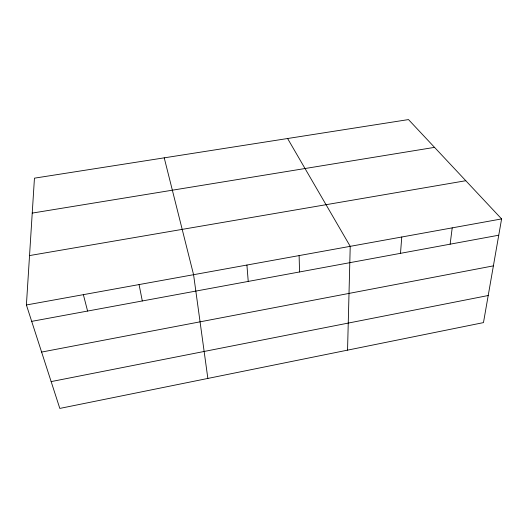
<?xml version="1.0" encoding="UTF-8"?>
<svg xmlns="http://www.w3.org/2000/svg" width="528" height="528" viewBox="0 0 528 528"><rect width="100%" height="100%" fill="white"/><g stroke="black" fill="none" stroke-linecap="round" stroke-linejoin="round"><path stroke-width="0.79" d="M347.549 350.137L350.222 246.332L287.595 138.514M26.4 304.973L34.452 178.167L408.494 119.579L501.6 218.922L483.47 322.608L59.816 408.421L26.4 304.973L501.6 218.922M400.495 253.341L401.762 236.999M450.133 244.18L452.212 227.865M51.15 381.599L488.209 295.515M41.613 352.07L493.396 265.861M31.693 321.367L498.749 235.211M29.535 255.572L465.795 180.721M32.234 213.094L434.531 147.365M83.365 294.657L87.602 311.058M164.228 157.839L193.578 274.699L207.854 378.437M139.075 284.566L142.303 300.967M246.913 265.043L248.239 281.424M299.119 255.585L299.548 271.96"/></g></svg>
